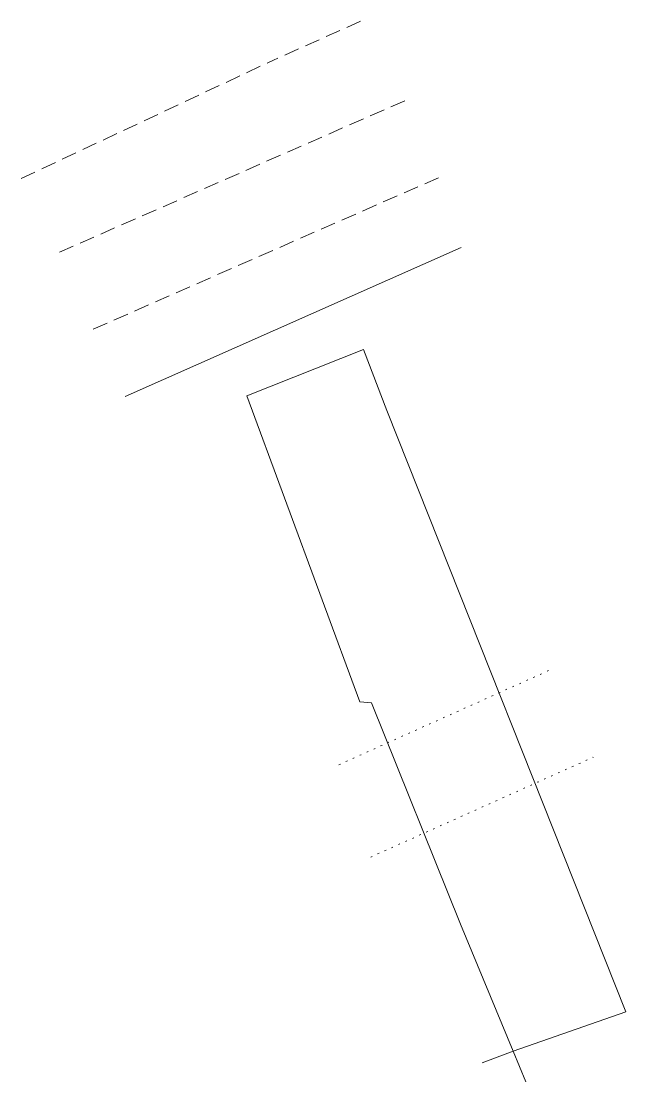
# Model space of a CAD drawing. Header units: metres. Extents: x 543153.8 to 543192.2, y 1835689.4 to 1835756.9.
import ezdxf

# ---------------------------------------------------------------- set-up
doc = ezdxf.new("R2010")
doc.units = ezdxf.units.M
doc.header["$LTSCALE"] = 0.32
doc.linetypes.add('DOTTED', pattern=[1.5, 0.3, -1.2])
doc.linetypes.add('MEDIUM_DASHED', pattern=[4.5, 3, -1.5])
for name, color, linetype, lineweight in [('10', 7, 'Continuous', 13), ('22', 7, 'MEDIUM_DASHED', 13), ('36', 7, 'Continuous', 13), ('59', 7, 'DOTTED', 13)]:
    doc.layers.add(name, color=color, linetype=linetype, lineweight=lineweight)

msp = doc.modelspace()

# ---------------------------------------------------------------- linework, layer by layer
at = {"layer": '10'}
for q in [(543183.12, 1835690.63), (543185.88, 1835689.42)]:
    msp.add_line((543185.09, 1835691.36), q, dxfattribs=at)
at = {"layer": '22'}
for p, q in [((543175.37, 1835756.91), (543169.84, 1835754.44)), ((543153.78, 1835746.9), (543169.84, 1835754.44)), ((543156.21, 1835742.21), (543178.18, 1835751.85)), ((543158.36, 1835737.31), (543180.33, 1835746.95))]:
    msp.add_line(p, q, dxfattribs=at)
at = {"layer": '36'}
msp.add_line((543160.4, 1835733.02), (543181.78, 1835742.5), dxfattribs=at)
for points in [[(543176.07, 1835713.53), (543181.74, 1835699.44), (543185.09, 1835691.36), (543192.25, 1835693.87), (543177.04, 1835732.13), (543175.57, 1835736.01), (543168.13, 1835733.07)], [(543168.13, 1835733.07), (543175.32, 1835713.59), (543176.07, 1835713.53)]]:
    msp.add_lwpolyline(points, dxfattribs=at)
at = {"layer": '59'}
for p, q in [((543174, 1835709.6), (543187.48, 1835715.65)), ((543176.02, 1835703.72), (543190.17, 1835710.07))]:
    msp.add_line(p, q, dxfattribs=at)

doc.saveas('drawing.dxf')
